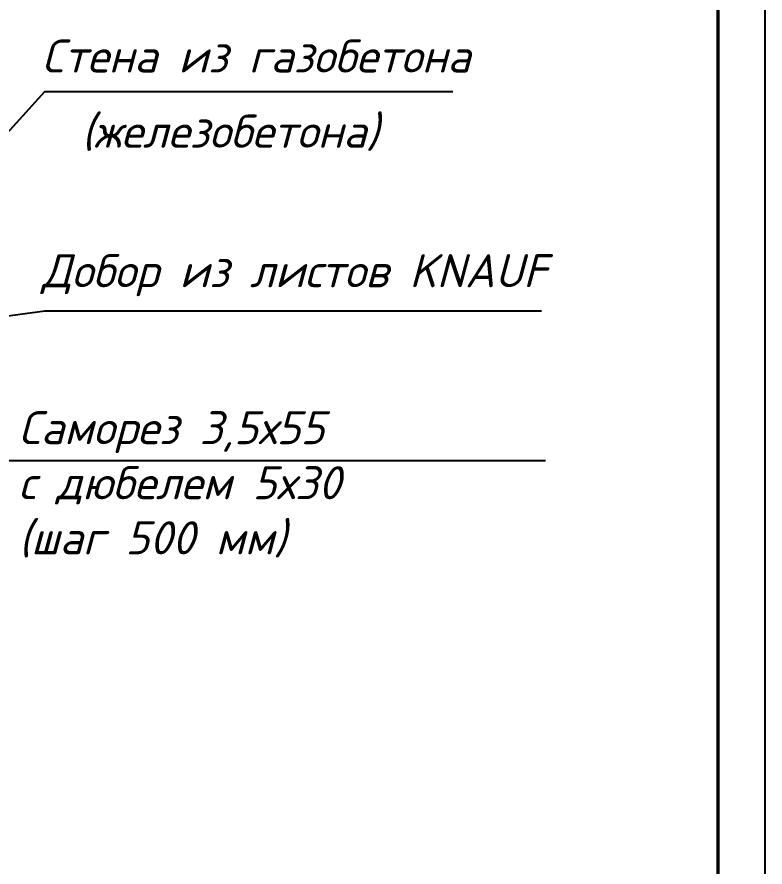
# Paper-space layout '24 (Испр)' of a CAD drawing. Header units: millimetres. Extents: x 215 to 14640, y -3257 to 166.
# Drawn here: x 1621.9 to 1701.2, y -3083.5 to -2993.4 of the extents above; entities that cross this region are included whole.
import ezdxf
from ezdxf.enums import TextEntityAlignment as Align

# ---------------------------------------------------------------- set-up
doc = ezdxf.new("R2010")
doc.units = ezdxf.units.MM
doc.layers.add('PDF _0', color=7, linetype='Continuous')
doc.layers.add('PDF _Текст', color=7, linetype='Continuous')
doc.styles.add('PDF ISOCPEUR Italic', font='isocpeui.ttf')
doc.styles.add('М2.5', font='isocpeui.ttf', dxfattribs={"height": 2.5})
doc.styles.add('М3', font='isocpeui.ttf', dxfattribs={"height": 3})

# ---------------------------------------------------------------- blocks, each defined once
blk = doc.blocks.new('*U691')
blk.add_lwpolyline([(0, 0), (420, 0), (420, 297), (0, 297)], close=True)
at = {"const_width": 0.35}
blk.add_lwpolyline([(20, 5), (415, 5), (415, 292), (20, 292)], close=True, dxfattribs=at)
at = {"style": 'М2.5'}
for tag, height, p in [('ГРАФА_ЗАКАЗЧИК', 2.5, (300.054, 55)), ('ГРАФА_10Ф3-1', 2.5, (231, 32.5)), ('ГРАФА_13Ф3-1', 2.5, (286, 32.5)), ('ГРАФА_10Ф3-2', 2.5, (231, 27.5)), ('ГРАФА_13Ф3-2', 2.5, (286, 27.5)), ('ГРАФА_10Ф3-3', 2.5, (231, 22.5)), ('ГРАФА_13Ф3-3', 2.5, (286, 22.5)), ('ГРАФА_10Ф3-4', 2.5, (231, 17.5)), ('ГРАФА_13Ф3-4', 2.5, (286, 17.5)), ('ГРАФА_10Ф3-5', 2.5, (231, 12.5)), ('ГРАФА_13Ф3-5', 2.5, (286, 12.5)), ('ГРАФА_10Ф3-6', 2.5, (231, 7.5)), ('ГРАФА_13Ф3-6', 2.5, (286, 7.5)), ('СВОЙСТВА_2', 3, (375.573, 2.5)), ('ФОРМАТ', 3, (353.515, 2.5))]:
    blk.add_attdef(tag, text='', height=height, dxfattribs=at).set_placement(p, align=Align.MIDDLE_LEFT)
at = {"style": 'М3'}
for tag, p in [('ГРАФА_1Ф3', (355, 55)), ('ГРАФА_6Ф3', (372.5, 25)), ('ГРАФА_7Ф3', (388.5, 25)), ('ГРАФА_8Ф3', (406, 25))]:
    blk.add_attdef(tag, text='', height=3, dxfattribs=at).set_placement(p, align=Align.MIDDLE_CENTER)
at = {"lineweight": 30, "flags": 104}
for tag, height, p in [('ГРАФА_2Ф3', 2.4, (355, 42.5)), ('ГРАФА_3Ф3', 2.5, (330, 27.5)), ('ГРАФА_4Ф3', 2.5, (330, 12.5))]:
    blk.add_attdef(tag, text='', height=height, dxfattribs=at).set_placement(p, align=Align.MIDDLE_CENTER)

psp = doc.layouts.new('24 (Испр)')

# ---------------------------------------------------------------- linework, layer by layer
at = {"layer": 'PDF _0', "lineweight": 25}
for points in [[(1615.832, -3011.242), (1624.897, -3001.283), (1628.898, -3001.283), (1668.133, -3001.283)], [(1574.104, -3031.417), (1624.877, -3024.516), (1624.877, -3024.516), (1677.533, -3024.516)], [(1588.662, -3053.91), (1619.765, -3040.406), (1588.87, -3035.388), (1619.765, -3040.406), (1623.766, -3040.406), (1677.981, -3040.406)]]:
    psp.add_lwpolyline(points, dxfattribs=at)

# ---------------------------------------------------------------- block references
psp.add_blockref('*U691', (1281.243, -3148.683))

# ---------------------------------------------------------------- texts
at = {"layer": 'PDF _Текст', "char_height": 3.49992, "attachment_point": 4, "style": 'PDF ISOCPEUR Italic'}
for s, insert in [('Стена из газобетона', (1624.559, -2997.52)), ('  (железобетона)', (1624.304, -3005.663)), ('Добор из листов KNAUF', (1624.559, -3020.753))]:
    psp.add_mtext(s, dxfattribs=dict(at, insert=insert))
at = {"layer": 'PDF _Текст', "insert": (1622.102, -3042.918), "char_height": 3.49992, "width": 66.3359, "attachment_point": 4, "style": 'PDF ISOCPEUR Italic'}
psp.add_mtext('Саморез 3,5х55\\Pс дюбелем 5х30\\P(шаг 500 мм) ', dxfattribs=at)

doc.saveas('drawing.dxf')
